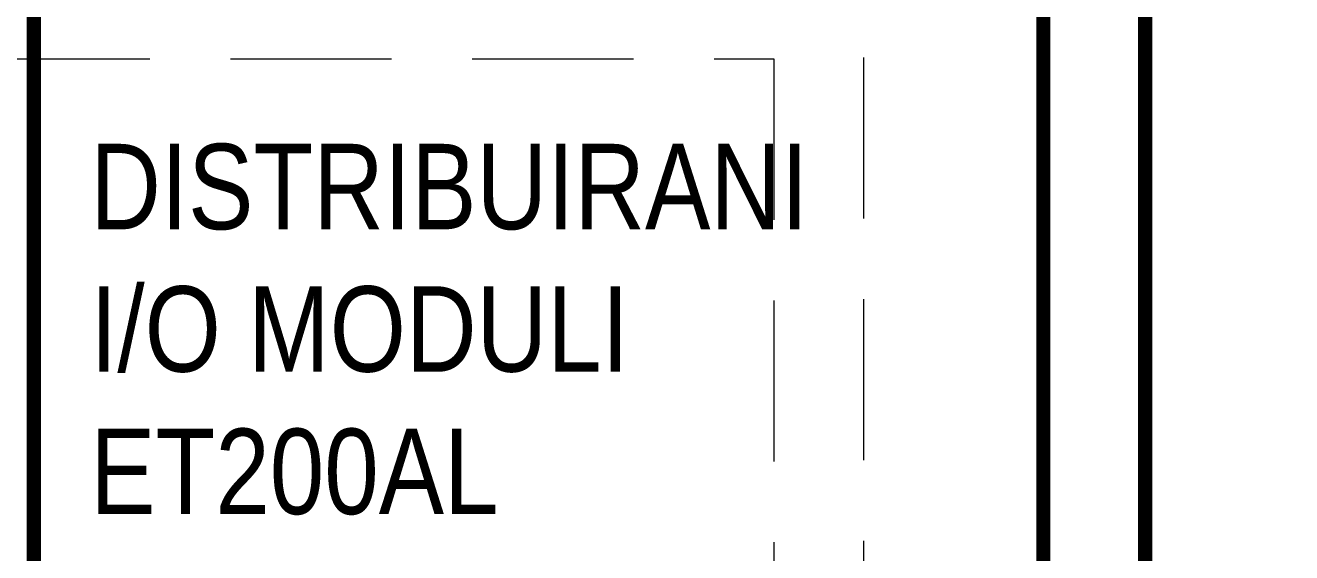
# Model space of a CAD drawing. Header units: inches. Extents: x 67578 to 72421, y -34894 to -31675.
# Drawn here: x 69143.1 to 69535.8, y -33700.1 to -33536.4 of the extents above; entities that cross this region are included whole.
import ezdxf

# ---------------------------------------------------------------- set-up
doc = ezdxf.new("R2010")
doc.units = ezdxf.units.IN
doc.header["$MEASUREMENT"] = 0
doc.linetypes.add('ACAD_ISO03W100', pattern=[30, 12, -18])
doc.linetypes.add('HIDDEN', pattern=[0.375, 0.25, -0.125])
doc.layers.add('SI-General', color=7, linetype='Continuous', lineweight=5)
doc.layers.add('SI-TOPOLOGY-Ethernet', color=7, linetype='Continuous', lineweight=13, true_color=0x3cf000)
doc.styles.add('OPIS', font='ARIALN.TTF')

msp = doc.modelspace()

# ---------------------------------------------------------------- linework, layer by layer
at = {"layer": 'SI-General', "linetype": 'HIDDEN', "ltscale": 200}
msp.add_lwpolyline([(68906.71, -33522.85), (68906.71, -33522.85), (68906.71, -32567.04), (70739.61, -32567.04), (70739.61, -34196.4), (69403.2, -34196.4), (69403.2, -33522.85), (68906.71, -33522.85)], dxfattribs=at)
msp.add_lwpolyline([(68906.71, -34074.55), (68906.71, -33546.87), (69375.29, -33546.87), (69375.29, -34196.4), (68906.71, -34196.4), (68906.71, -34074.55)], close=True, dxfattribs=at)
at = {"layer": 'SI-TOPOLOGY-Ethernet', "linetype": 'ACAD_ISO03W100', "ltscale": 0.01, "const_width": 4.42, "flags": 128}
for points in [[(69211.32, -33907.31), (69145.8, -33907.31), (69145.8, -34080.53), (69458.83, -34080.53), (69458.83, -33434.93), (69602.23, -33434.93), (69602.23, -33353.52)], [(69177.37, -33371.88), (69177.37, -33498.05), (69145.8, -33498.05), (69145.8, -33875.74), (69207.46, -33875.74)], [(69633.79, -33371.48), (69633.79, -33466.49), (69490.39, -33466.49), (69490.39, -34080.53), (69592.63, -34080.53), (69592.63, -33904.48)]]:
    msp.add_lwpolyline(points, dxfattribs=at)

# ---------------------------------------------------------------- texts
at = {"layer": 'SI-General', "color": 0, "insert": (69163.24, -33573.23), "char_height": 26.5167, "width": 243.4534, "attachment_point": 1, "style": 'OPIS'}
msp.add_mtext('{\\C256;DISTRIBU\\fArial Narrow|b0|i0|c238|p34;IRANI\\fArial Narrow|b0|i0|c0|p34;\\PI/O MODUL\\fArial Narrow|b0|i0|c238|p34;I\\fArial Narrow|b0|i0|c0|p34;^JET200AL}', dxfattribs=at)

doc.saveas('drawing.dxf')
